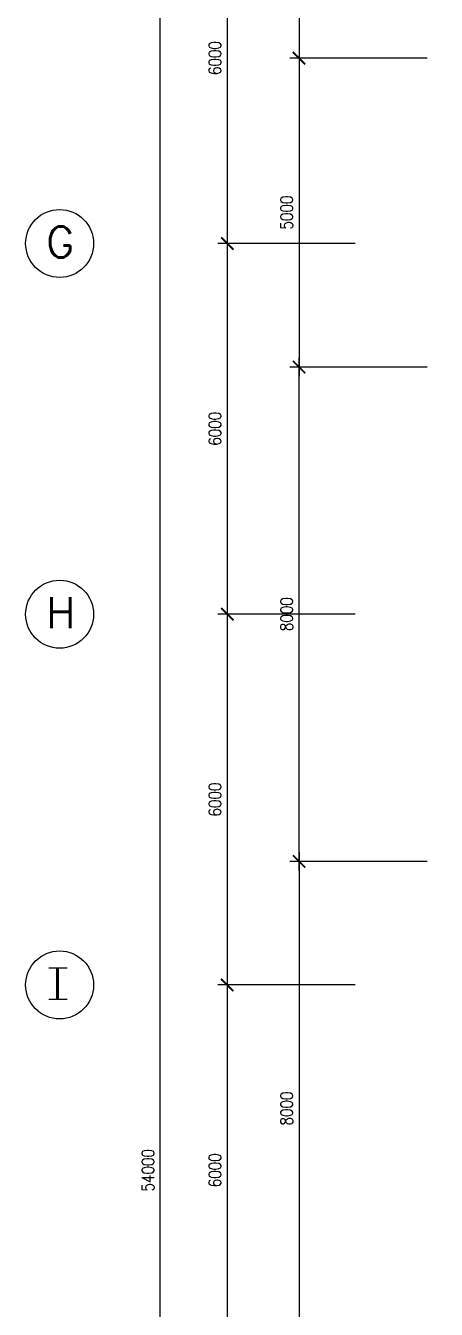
# Model space of a CAD drawing. Extents: x 2687779 to 2997471, y -863049 to -631414.
# Drawn here: x 2794089 to 2800741, y -668858 to -648083 of the extents above; entities that cross this region are included whole.
import ezdxf

# ---------------------------------------------------------------- set-up
doc = ezdxf.new("R2010")
doc.units = 0
doc.header["$LTSCALE"] = 10
doc.header["$MEASUREMENT"] = 0
doc.header["$PDMODE"] = 34
doc.layers.get('0').update_dxf_attribs({"linetype": 'CONTINUOUS'})
doc.layers.get('DEFPOINTS').update_dxf_attribs({"linetype": 'CONTINUOUS'})
doc.layers.add('DIM', color=7, linetype='CONTINUOUS')
doc.layers.add('GRID-T', color=7, linetype='CONTINUOUS')
doc.styles.add('ROMANS', font='romans.shx', dxfattribs={"width": 0.8, "height": 100})
doc.styles.get("Standard").update_dxf_attribs({"font": 'ROMANS.SHX'})
doc.dimstyles.new('STANDARD$0', dxfattribs={"dimscale": 0, "dimtxt": 8, "dimasz": 6, "dimexe": 1, "dimexo": 1, "dimgap": 3, "dimtad": 1, "dimdec": 0, "dimlfac": -1, "dimrnd": 1, "dimzin": 0, "dimdsep": 46, "dimtxsty": 'Standard', "dimcen": 0, "dimclrd": 5, "dimclre": 250, "dimadec": 0, "dimazin": 0, "dimtfac": 1, "dimtdec": 4, "dimtofl": 0, "dimtmove": 0, "dimatfit": 3, "dimfxl": 1, "dimtolj": 1, "dimtzin": 0, "dimarcsym": 0})

# ---------------------------------------------------------------- blocks, each defined once
blk = doc.blocks.new('_ARCHTICK')
at = {"color": 0, "linetype": 'ByBlock', "const_width": 0.15}
blk.add_lwpolyline([(-0.5, -0.5), (0.5, 0.5)], dxfattribs=at)
blk = doc.blocks.new('*D433')
at = {"layer": 'DEFPOINTS', "color": 0, "transparency": 16777216}
for p in [(2799578, -645608), (2797354, -651608), (2799578, -651608)]:
    blk.add_point(p, dxfattribs=at)
at = {"layer": 'DIM', "color": 7, "lineweight": -2, "transparency": 16777216}
for p, q in [((2797354, -645458), (2797354, -651758)), ((2799428, -645608), (2797204, -645608)), ((2799428, -651608), (2797204, -651608))]:
    blk.add_line(p, q, dxfattribs=at)
at = {"layer": 'DIM', "color": 7, "lineweight": -2, "transparency": 16777216, "xscale": 200, "yscale": 200, "zscale": 200}
for p, rotation in [((2797354, -645608), 90), ((2797354, -651608), 270)]:
    blk.add_blockref('_ARCHTICK', p, dxfattribs=dict(at, rotation=rotation))
at = {"layer": 'DIM', "color": 7, "transparency": 16777216, "insert": (2797154, -648608), "char_height": 200, "attachment_point": 5, "rotation": 90, "style": 'ROMANS'}
blk.add_mtext('\\A1;6000', dxfattribs=at)
blk = doc.blocks.new('*D434')
at = {"layer": 'DEFPOINTS', "color": 0, "transparency": 16777216}
for p in [(2799578, -651608), (2797354, -657608), (2799578, -657608)]:
    blk.add_point(p, dxfattribs=at)
at = {"layer": 'DIM', "color": 7, "lineweight": -2, "transparency": 16777216}
for p, q in [((2797354, -651458), (2797354, -657758)), ((2799428, -651608), (2797204, -651608)), ((2799428, -657608), (2797204, -657608))]:
    blk.add_line(p, q, dxfattribs=at)
at = {"layer": 'DIM', "color": 7, "lineweight": -2, "transparency": 16777216, "xscale": 200, "yscale": 200, "zscale": 200}
for p, rotation in [((2797354, -651608), 90), ((2797354, -657608), 270)]:
    blk.add_blockref('_ARCHTICK', p, dxfattribs=dict(at, rotation=rotation))
at = {"layer": 'DIM', "color": 7, "transparency": 16777216, "insert": (2797154, -654608), "char_height": 200, "attachment_point": 5, "rotation": 90, "style": 'ROMANS'}
blk.add_mtext('\\A1;6000', dxfattribs=at)
blk = doc.blocks.new('*D435')
at = {"layer": 'DEFPOINTS', "color": 0, "transparency": 16777216}
for p in [(2799578, -657608), (2797354, -663608), (2799578, -663608)]:
    blk.add_point(p, dxfattribs=at)
at = {"layer": 'DIM', "color": 7, "lineweight": -2, "transparency": 16777216}
for p, q in [((2797354, -657458), (2797354, -663758)), ((2799428, -657608), (2797204, -657608)), ((2799428, -663608), (2797204, -663608))]:
    blk.add_line(p, q, dxfattribs=at)
at = {"layer": 'DIM', "color": 7, "lineweight": -2, "transparency": 16777216, "xscale": 200, "yscale": 200, "zscale": 200}
for p, rotation in [((2797354, -657608), 90), ((2797354, -663608), 270)]:
    blk.add_blockref('_ARCHTICK', p, dxfattribs=dict(at, rotation=rotation))
at = {"layer": 'DIM', "color": 7, "transparency": 16777216, "insert": (2797154, -660608), "char_height": 200, "attachment_point": 5, "rotation": 90, "style": 'ROMANS'}
blk.add_mtext('\\A1;6000', dxfattribs=at)
blk = doc.blocks.new('*D436')
at = {"layer": 'DEFPOINTS', "color": 0, "transparency": 16777216}
for p in [(2799578, -663608), (2797354, -669608), (2799578, -669608)]:
    blk.add_point(p, dxfattribs=at)
at = {"layer": 'DIM', "color": 7, "lineweight": -2, "transparency": 16777216}
for p, q in [((2797354, -663458), (2797354, -669758)), ((2799428, -663608), (2797204, -663608)), ((2799428, -669608), (2797204, -669608))]:
    blk.add_line(p, q, dxfattribs=at)
at = {"layer": 'DIM', "color": 7, "lineweight": -2, "transparency": 16777216, "xscale": 200, "yscale": 200, "zscale": 200}
for p, rotation in [((2797354, -663608), 90), ((2797354, -669608), 270)]:
    blk.add_blockref('_ARCHTICK', p, dxfattribs=dict(at, rotation=rotation))
at = {"layer": 'DIM', "color": 7, "transparency": 16777216, "insert": (2797154, -666608), "char_height": 200, "attachment_point": 5, "rotation": 90, "style": 'ROMANS'}
blk.add_mtext('\\A1;6000', dxfattribs=at)
blk = doc.blocks.new('*D441')
at = {"layer": 'DEFPOINTS', "color": 0, "transparency": 16777216}
for p in [(2796270, -639608), (2799333, -639608), (2799333, -693608)]:
    blk.add_point(p, dxfattribs=at)
at = {"layer": 'DIM', "color": 7, "lineweight": -2, "transparency": 16777216}
for p, q in [((2799183, -639608), (2796120, -639608)), ((2796270, -693758), (2796270, -639458)), ((2799183, -693608), (2796120, -693608))]:
    blk.add_line(p, q, dxfattribs=at)
at = {"layer": 'DIM', "color": 7, "lineweight": -2, "transparency": 16777216, "xscale": 200, "yscale": 200, "zscale": 200}
for p, rotation in [((2796270, -639608), 90), ((2796270, -693608), 270)]:
    blk.add_blockref('_ARCHTICK', p, dxfattribs=dict(at, rotation=rotation))
at = {"layer": 'DIM', "color": 7, "transparency": 16777216, "insert": (2796070, -666608), "char_height": 200, "attachment_point": 5, "rotation": 90, "style": 'ROMANS'}
blk.add_mtext('\\A1;54000', dxfattribs=at)
blk = doc.blocks.new('*D446')
at = {"layer": 'DEFPOINTS', "color": 0, "transparency": 16777216}
for p in [(2800741, -645608), (2798517, -648608), (2800741, -648608)]:
    blk.add_point(p, dxfattribs=at)
at = {"layer": 'DIM', "color": 7, "lineweight": -2, "transparency": 16777216}
for p, q in [((2798517, -645458), (2798517, -648758)), ((2800591, -645608), (2798367, -645608)), ((2800591, -648608), (2798367, -648608))]:
    blk.add_line(p, q, dxfattribs=at)
at = {"layer": 'DIM', "color": 7, "lineweight": -2, "transparency": 16777216, "xscale": 200, "yscale": 200, "zscale": 200}
for p, rotation in [((2798517, -645608), 90), ((2798517, -648608), 270)]:
    blk.add_blockref('_ARCHTICK', p, dxfattribs=dict(at, rotation=rotation))
at = {"layer": 'DIM', "color": 7, "transparency": 16777216, "insert": (2798317, -647108), "char_height": 200, "attachment_point": 5, "rotation": 90, "style": 'ROMANS'}
blk.add_mtext('\\A1;3000', dxfattribs=at)
blk = doc.blocks.new('*D447')
at = {"layer": 'DEFPOINTS', "color": 0, "transparency": 16777216}
for p in [(2800741, -648608), (2798517, -653608), (2800741, -653608)]:
    blk.add_point(p, dxfattribs=at)
at = {"layer": 'DIM', "color": 7, "lineweight": -2, "transparency": 16777216}
for p, q in [((2798517, -648458), (2798517, -653758)), ((2800591, -648608), (2798367, -648608)), ((2800591, -653608), (2798367, -653608))]:
    blk.add_line(p, q, dxfattribs=at)
at = {"layer": 'DIM', "color": 7, "lineweight": -2, "transparency": 16777216, "xscale": 200, "yscale": 200, "zscale": 200}
for p, rotation in [((2798517, -648608), 90), ((2798517, -653608), 270)]:
    blk.add_blockref('_ARCHTICK', p, dxfattribs=dict(at, rotation=rotation))
at = {"layer": 'DIM', "color": 7, "transparency": 16777216, "insert": (2798317, -651108), "char_height": 200, "attachment_point": 5, "rotation": 90, "style": 'ROMANS'}
blk.add_mtext('\\A1;5000', dxfattribs=at)
blk = doc.blocks.new('*D448')
at = {"layer": 'DEFPOINTS', "color": 0, "transparency": 16777216}
for p in [(2798517, -653608), (2800741, -653608), (2800741, -661608)]:
    blk.add_point(p, dxfattribs=at)
at = {"layer": 'DIM', "color": 7, "lineweight": -2, "transparency": 16777216}
for p, q in [((2798517, -661758), (2798517, -653458)), ((2800591, -653608), (2798367, -653608)), ((2800591, -661608), (2798367, -661608))]:
    blk.add_line(p, q, dxfattribs=at)
at = {"layer": 'DIM', "color": 7, "lineweight": -2, "transparency": 16777216, "xscale": 200, "yscale": 200, "zscale": 200}
for p, rotation in [((2798517, -653608), 90), ((2798517, -661608), 270)]:
    blk.add_blockref('_ARCHTICK', p, dxfattribs=dict(at, rotation=rotation))
at = {"layer": 'DIM', "color": 7, "transparency": 16777216, "insert": (2798317, -657608), "char_height": 200, "attachment_point": 5, "rotation": 90, "style": 'ROMANS'}
blk.add_mtext('\\A1;8000', dxfattribs=at)
blk = doc.blocks.new('*D449')
at = {"layer": 'DEFPOINTS', "color": 0, "transparency": 16777216}
for p in [(2800741, -661608), (2798517, -669608), (2800741, -669608)]:
    blk.add_point(p, dxfattribs=at)
at = {"layer": 'DIM', "color": 7, "lineweight": -2, "transparency": 16777216}
for p, q in [((2798517, -661458), (2798517, -669758)), ((2800591, -661608), (2798367, -661608)), ((2800591, -669608), (2798367, -669608))]:
    blk.add_line(p, q, dxfattribs=at)
at = {"layer": 'DIM', "color": 7, "lineweight": -2, "transparency": 16777216, "xscale": 200, "yscale": 200, "zscale": 200}
for p, rotation in [((2798517, -661608), 90), ((2798517, -669608), 270)]:
    blk.add_blockref('_ARCHTICK', p, dxfattribs=dict(at, rotation=rotation))
at = {"layer": 'DIM', "color": 7, "transparency": 16777216, "insert": (2798317, -665608), "char_height": 200, "attachment_point": 5, "rotation": 90, "style": 'ROMANS'}
blk.add_mtext('\\A1;8000', dxfattribs=at)

msp = doc.modelspace()

# ---------------------------------------------------------------- linework, layer by layer
at = {"layer": 'GRID-T', "color": 3}
for p, q in [((2794466.9, -663333.4), (2794762.5, -663333.4)), ((2794466.9, -663836.3), (2794762.5, -663836.3))]:
    msp.add_line(p, q, dxfattribs=at)
at = {"layer": 'GRID-T', "color": 7}
for centre in [(2794639, -651608.2), (2794639, -657608.2), (2794639, -663608.2)]:
    msp.add_circle(centre, 550, dxfattribs=at)

# ---------------------------------------------------------------- texts
at = {"layer": 'GRID-T', "color": 3, "style": 'ROMANS'}
for s, p in [('G', (2794423.8, -651833.9)), ('H', (2794423.8, -657833.9)), ('I', (2794521.2, -663833.9))]:
    msp.add_text(s, height=500, dxfattribs=at).set_placement(p)

# ---------------------------------------------------------------- dimensions: what is measured, and where the dimension line sits
at = {"layer": 'DIM'}
for p1, p2, distance, picture, middle in [((2799333.3, -693608.2), (2799333.3, -639608.2), 3063.7, '*D441', (2796069.6, -666608.2)), ((2799578.3, -645608.2), (2799578.3, -651608.2), -2223.9, '*D433', (2797154.4, -648608.2)), ((2800741.2, -645608.2), (2800741.2, -648608.2), -2223.9, '*D446', (2798317.3, -647108.2)), ((2800741.2, -648608.2), (2800741.2, -653608.2), -2223.9, '*D447', (2798317.3, -651108.2)), ((2799578.3, -651608.2), (2799578.3, -657608.2), -2223.9, '*D434', (2797154.4, -654608.2)), ((2800741.2, -661608.2), (2800741.2, -653608.2), 2223.9, '*D448', (2798317.3, -657608.2)), ((2799578.3, -657608.2), (2799578.3, -663608.2), -2223.9, '*D435', (2797154.4, -660608.2)), ((2800741.2, -661608.2), (2800741.2, -669608.2), -2223.9, '*D449', (2798317.3, -665608.2)), ((2799578.3, -663608.2), (2799578.3, -669608.2), -2223.9, '*D436', (2797154.4, -666608.2))]:
    dim = msp.add_aligned_dim(p1=p1, p2=p2, distance=distance, dimstyle='STANDARD$0', override={"dimscale": 100, "dimtxt": 2, "dimasz": 2, "dimexe": 1.5, "dimexo": 1.5, "dimgap": 1, "dimtxsty": 'ROMANS', "dimblk": 'ARCHTICK', "dimdle": 1.5, "dimclrd": 7, "dimclre": 7, "dimclrt": 7, "dimtdec": 0, "dimtmove": 2}, dxfattribs=at)
    dim.commit()
    dim.dimension.update_dxf_attribs({"geometry": picture, "text_midpoint": middle})

doc.saveas('drawing.dxf')
